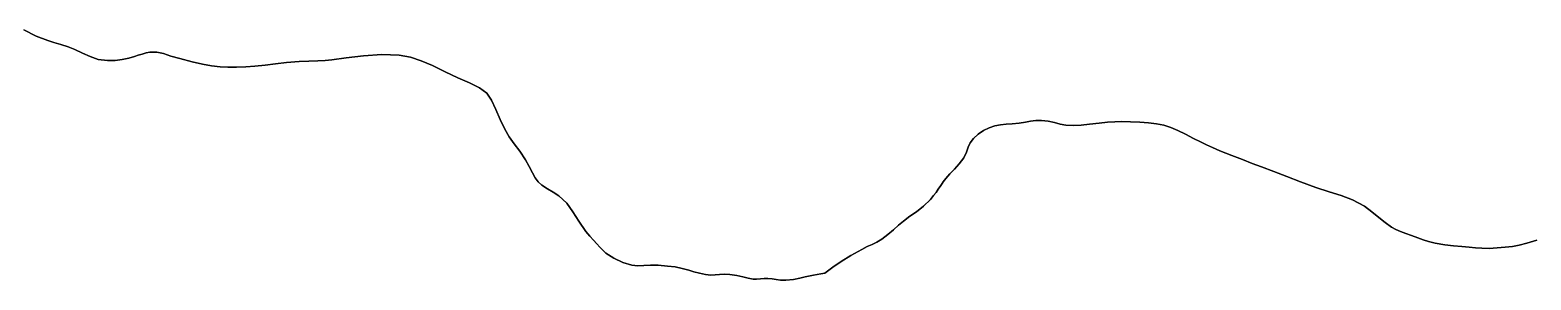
# Model space of a CAD drawing. Header units: inches. Extents: x 11258954 to 11313122, y 3645444 to 3695200.
# Drawn here: x 11266124.9 to 11266557.2, y 3673076.6 to 3673148.7 of the extents above; entities that cross this region are included whole.
import ezdxf

# ---------------------------------------------------------------- set-up
doc = ezdxf.new("R2010")
doc.units = ezdxf.units.IN
doc.header["$MEASUREMENT"] = 0
doc.layers.add('SchoolZone_Elementary', color=251, linetype='Continuous')
doc.layers.add('SchoolZone_High', color=63, linetype='Continuous')

msp = doc.modelspace()

# ---------------------------------------------------------------- linework, layer by layer
at = {"layer": 'SchoolZone_Elementary'}
for points in [[(11266558.969, 3673088.0625, 0), (11266556.0625, 3673087.25, 0), (11266553.875, 3673086.6875, 0), (11266551.9065, 3673086.3125, 0), (11266549.844, 3673086.0625, 0), (11266547.469, 3673085.875, 0), (11266545.1875, 3673085.75, 0), (11266543.125, 3673085.8125, 0), (11266541.25, 3673085.9375, 0), (11266539.469, 3673086.0625, 0), (11266537.2815, 3673086.25, 0), (11266534.969, 3673086.4375, 0), (11266532.469, 3673086.75, 0), (11266529.6565, 3673087.25, 0), (11266527.75, 3673087.6875, 0), (11266526.1875, 3673088.1875, 0), (11266524.6565, 3673088.8125, 0), (11266522.844, 3673089.4375, 0), (11266521.1565, 3673090, 0), (11266519.6565, 3673090.5625, 0), (11266518.3125, 3673091.1875, 0), (11266517.0625, 3673091.875, 0), (11266515.219, 3673093.1875, 0), (11266513.375, 3673094.6875, 0), (11266511.4375, 3673096.3125, 0), (11266509.25, 3673097.875, 0), (11266505.8125, 3673099.75, 0), (11266502.5315, 3673101, 0), (11266499.094, 3673102, 0), (11266495.25, 3673103.25, 0), (11266490.875, 3673104.875, 0), (11266486.875, 3673106.4375, 0), (11266483.1875, 3673107.875, 0), (11266479.6565, 3673109.25, 0), (11266476.969, 3673110.25, 0), (11266474.1875, 3673111.3125, 0), (11266471.125, 3673112.5, 0), (11266467.6565, 3673113.875, 0), (11266465.5315, 3673114.8125, 0), (11266463.75, 3673115.625, 0), (11266462.0315, 3673116.4375, 0), (11266460.0625, 3673117.4375, 0), (11266457.6875, 3673118.625, 0), (11266455.5315, 3673119.6875, 0), (11266453.5, 3673120.5625, 0), (11266451.469, 3673121.25, 0), (11266449.344, 3673121.6875, 0), (11266447.0625, 3673121.9375, 0), (11266444.594, 3673122.125, 0), (11266441.844, 3673122.25, 0), (11266439.4375, 3673122.3125, 0), (11266437.375, 3673122.25, 0), (11266435.2815, 3673122.125, 0), (11266432.844, 3673121.875, 0), (11266430.094, 3673121.5625, 0), (11266427.6565, 3673121.25, 0), (11266425.4065, 3673121.125, 0), (11266423.25, 3673121.25, 0), (11266421.625, 3673121.5625, 0), (11266419.969, 3673122, 0), (11266418.1875, 3673122.375, 0), (11266416.25, 3673122.625, 0), (11266414.594, 3673122.625, 0), (11266413.125, 3673122.375, 0), (11266411.625, 3673122.125, 0), (11266409.844, 3673121.875, 0), (11266407.844, 3673121.6875, 0), (11266406.0625, 3673121.5625, 0), (11266404.4375, 3673121.375, 0), (11266402.844, 3673121.0625, 0), (11266401.219, 3673120.5, 0), (11266399.594, 3673119.75, 0), (11266398.0625, 3673118.6875, 0), (11266396.6565, 3673117.4375, 0), (11266395.75, 3673116.1875, 0), (11266395.1565, 3673114.875, 0), (11266394.625, 3673113.4375, 0), (11266393.844, 3673111.875, 0), (11266392.5315, 3673110.0625, 0), (11266391.1875, 3673108.5625, 0), (11266389.875, 3673107.25, 0), (11266388.6565, 3673105.875, 0), (11266388.3125, 3673105.4375, 0), (11266387.969, 3673104.9375, 0), (11266387.625, 3673104.4375, 0), (11266387.25, 3673103.875, 0), (11266386.5315, 3673102.8125, 0), (11266385.875, 3673101.875, 0), (11266385.125, 3673100.9375, 0), (11266384.25, 3673099.875, 0), (11266382.25, 3673097.875, 0), (11266380.2815, 3673096.3125, 0), (11266378.3125, 3673095, 0), (11266376.469, 3673093.625, 0), (11266375.0315, 3673092.4375, 0), (11266373.594, 3673091.125, 0), (11266372.0315, 3673089.75, 0), (11266370.25, 3673088.4375, 0), (11266368.8125, 3673087.5625, 0), (11266367.469, 3673086.875, 0), (11266366.0625, 3673086.25, 0), (11266364.469, 3673085.4375, 0), (11266361.344, 3673083.6875, 0), (11266358.594, 3673081.9375, 0), (11266356.1565, 3673080.3125, 0), (11266353.844, 3673078.625, 0), (11266352.719, 3673078.4375, 0), (11266351.625, 3673078.25, 0), (11266350.594, 3673078.0625, 0), (11266349.6565, 3673077.875, 0), (11266348.1875, 3673077.5, 0), (11266346.625, 3673077.125, 0), (11266344.8125, 3673076.8125, 0), (11266342.6565, 3673076.625, 0), (11266341.094, 3673076.625, 0), (11266339.8125, 3673076.75, 0), (11266338.6565, 3673076.9375, 0), (11266337.469, 3673077.0625, 0), (11266336.4065, 3673077.0625, 0), (11266335.3125, 3673076.9375, 0), (11266334.219, 3673076.875, 0), (11266333.25, 3673076.875, 0), (11266331.7815, 3673077.125, 0), (11266330.25, 3673077.5, 0), (11266328.5315, 3673077.9375, 0), (11266326.469, 3673078.25, 0), (11266324.844, 3673078.3125, 0), (11266323.5, 3673078.1875, 0), (11266322.2815, 3673078.125, 0), (11266321.0625, 3673078.0625, 0), (11266319.469, 3673078.25, 0), (11266317.7815, 3673078.5625, 0), (11266316.125, 3673079, 0), (11266314.6565, 3673079.4375, 0), (11266312.7815, 3673079.9375, 0), (11266310.7815, 3673080.375, 0), (11266308.5, 3673080.625, 0), (11266305.844, 3673080.875, 0), (11266303.625, 3673080.9375, 0), (11266301.719, 3673080.8125, 0), (11266299.969, 3673080.75, 0), (11266298.25, 3673080.875, 0), (11266295.6875, 3673081.625, 0), (11266293.094, 3673082.875, 0), (11266290.8125, 3673084.375, 0), (11266289.0625, 3673086.0625, 0), (11266288.219, 3673087.0625, 0), (11266287.25, 3673088.125, 0), (11266286.1875, 3673089.25, 0), (11266285.0625, 3673090.625, 0), (11266283, 3673093.5625, 0), (11266281.3125, 3673096.3125, 0), (11266279.5315, 3673098.75, 0), (11266277.25, 3673100.875, 0), (11266275.625, 3673101.9375, 0), (11266273.9375, 3673102.9375, 0), (11266272.375, 3673103.9375, 0), (11266271.25, 3673104.875, 0), (11266270.4065, 3673106.0625, 0), (11266269.625, 3673107.5625, 0), (11266268.719, 3673109.375, 0), (11266267.6565, 3673111.25, 0), (11266265.969, 3673113.75, 0), (11266264.4065, 3673115.875, 0), (11266262.969, 3673117.875, 0), (11266261.6565, 3673120.0625, 0), (11266260.344, 3673122.875, 0), (11266259.125, 3673125.8125, 0), (11266257.844, 3673128.4375, 0), (11266256.469, 3673130.4375, 0), (11266254.344, 3673132, 0), (11266251.5, 3673133.4375, 0), (11266248.1565, 3673134.9375, 0), (11266244.469, 3673136.625, 0), (11266240.844, 3673138.4375, 0), (11266237.594, 3673139.8125, 0), (11266234.5, 3673140.8125, 0), (11266231.25, 3673141.4375, 0), (11266226.219, 3673141.625, 0), (11266220.9375, 3673141.25, 0), (11266215.969, 3673140.625, 0), (11266211.844, 3673140.0625, 0), (11266209.969, 3673139.9375, 0), (11266207.7815, 3673139.8125, 0), (11266205.2815, 3673139.75, 0), (11266202.469, 3673139.625, 0), (11266198.7815, 3673139.3125, 0), (11266195.625, 3673138.9375, 0), (11266192.6875, 3673138.5625, 0), (11266189.6565, 3673138.25, 0), (11266187.094, 3673138.0625, 0), (11266184.4375, 3673137.9375, 0), (11266181.9065, 3673137.9375, 0), (11266179.6565, 3673138.0625, 0), (11266177.219, 3673138.375, 0), (11266174.594, 3673138.8125, 0), (11266171.594, 3673139.5, 0), (11266168.0625, 3673140.4375, 0), (11266165.5, 3673141.1875, 0), (11266163.375, 3673141.875, 0), (11266161.4375, 3673142.25, 0), (11266159.469, 3673142.25, 0), (11266158.344, 3673142.0625, 0), (11266157.219, 3673141.75, 0), (11266156.094, 3673141.4375, 0), (11266155.0625, 3673141.0625, 0), (11266153.344, 3673140.5625, 0), (11266151.5, 3673140.1875, 0), (11266149.5, 3673139.9375, 0), (11266147.25, 3673139.875, 0), (11266144.5315, 3673140.1875, 0), (11266142.219, 3673141, 0), (11266140.0625, 3673142, 0), (11266137.875, 3673143.0625, 0), (11266135.875, 3673143.8125, 0), (11266133.8125, 3673144.5, 0), (11266131.8125, 3673145.125, 0), (11266130.0625, 3673145.625, 0), (11266126.719, 3673146.9375, 0), (11266123.1565, 3673148.6875, 0)], [(11266123.1565, 3673148.6875, 0), (11266126.719, 3673146.9375, 0), (11266130.0625, 3673145.625, 0), (11266131.8125, 3673145.125, 0), (11266133.8125, 3673144.5, 0), (11266135.875, 3673143.8125, 0), (11266137.875, 3673143.0625, 0), (11266140.0625, 3673142, 0), (11266142.219, 3673141, 0), (11266144.5315, 3673140.1875, 0), (11266147.25, 3673139.875, 0), (11266149.5, 3673139.9375, 0), (11266151.5, 3673140.1875, 0), (11266153.344, 3673140.5625, 0), (11266155.0625, 3673141.0625, 0), (11266156.094, 3673141.4375, 0), (11266157.219, 3673141.75, 0), (11266158.344, 3673142.0625, 0), (11266159.469, 3673142.25, 0), (11266161.4375, 3673142.25, 0), (11266163.375, 3673141.875, 0), (11266165.5, 3673141.1875, 0), (11266168.0625, 3673140.4375, 0), (11266171.594, 3673139.5, 0), (11266174.594, 3673138.8125, 0), (11266177.219, 3673138.375, 0), (11266179.6565, 3673138.0625, 0), (11266181.9065, 3673137.9375, 0), (11266184.4375, 3673137.9375, 0), (11266187.094, 3673138.0625, 0), (11266189.6565, 3673138.25, 0), (11266192.6875, 3673138.5625, 0), (11266195.625, 3673138.9375, 0), (11266198.7815, 3673139.3125, 0), (11266202.469, 3673139.625, 0), (11266205.2815, 3673139.75, 0), (11266207.7815, 3673139.8125, 0), (11266209.969, 3673139.9375, 0), (11266211.844, 3673140.0625, 0), (11266215.969, 3673140.625, 0), (11266220.9375, 3673141.25, 0), (11266226.219, 3673141.625, 0), (11266231.25, 3673141.4375, 0), (11266234.5, 3673140.8125, 0), (11266237.594, 3673139.8125, 0), (11266240.844, 3673138.4375, 0), (11266244.469, 3673136.625, 0), (11266248.1565, 3673134.9375, 0), (11266251.5, 3673133.4375, 0), (11266254.344, 3673132, 0), (11266256.469, 3673130.4375, 0), (11266257.844, 3673128.4375, 0), (11266259.125, 3673125.8125, 0), (11266260.344, 3673122.875, 0), (11266261.6565, 3673120.0625, 0), (11266262.969, 3673117.875, 0), (11266264.4065, 3673115.875, 0), (11266265.969, 3673113.75, 0), (11266267.6565, 3673111.25, 0), (11266268.719, 3673109.375, 0), (11266269.625, 3673107.5625, 0), (11266270.4065, 3673106.0625, 0), (11266271.25, 3673104.875, 0), (11266272.375, 3673103.9375, 0), (11266273.9375, 3673102.9375, 0), (11266275.625, 3673101.9375, 0), (11266277.25, 3673100.875, 0), (11266279.5315, 3673098.75, 0), (11266281.3125, 3673096.3125, 0), (11266283, 3673093.5625, 0), (11266285.0625, 3673090.625, 0), (11266286.1875, 3673089.25, 0), (11266287.25, 3673088.125, 0), (11266288.219, 3673087.0625, 0), (11266289.0625, 3673086.0625, 0), (11266290.8125, 3673084.375, 0), (11266293.094, 3673082.875, 0), (11266295.6875, 3673081.625, 0), (11266298.25, 3673080.875, 0), (11266299.969, 3673080.75, 0), (11266301.719, 3673080.8125, 0), (11266303.625, 3673080.9375, 0), (11266305.844, 3673080.875, 0), (11266308.5, 3673080.625, 0), (11266310.7815, 3673080.375, 0), (11266312.7815, 3673079.9375, 0), (11266314.6565, 3673079.4375, 0), (11266316.125, 3673079, 0), (11266317.7815, 3673078.5625, 0), (11266319.469, 3673078.25, 0), (11266321.0625, 3673078.0625, 0), (11266322.2815, 3673078.125, 0), (11266323.5, 3673078.1875, 0), (11266324.844, 3673078.3125, 0), (11266326.469, 3673078.25, 0), (11266328.5315, 3673077.9375, 0), (11266330.25, 3673077.5, 0), (11266331.7815, 3673077.125, 0), (11266333.25, 3673076.875, 0), (11266334.219, 3673076.875, 0), (11266335.3125, 3673076.9375, 0), (11266336.4065, 3673077.0625, 0), (11266337.469, 3673077.0625, 0), (11266338.6565, 3673076.9375, 0), (11266339.8125, 3673076.75, 0), (11266341.094, 3673076.625, 0), (11266342.6565, 3673076.625, 0), (11266344.8125, 3673076.8125, 0), (11266346.625, 3673077.125, 0), (11266348.1875, 3673077.5, 0), (11266349.6565, 3673077.875, 0), (11266350.594, 3673078.0625, 0), (11266351.625, 3673078.25, 0), (11266352.719, 3673078.4375, 0), (11266353.844, 3673078.625, 0), (11266356.1565, 3673080.3125, 0), (11266358.594, 3673081.9375, 0), (11266361.344, 3673083.6875, 0), (11266364.469, 3673085.4375, 0), (11266366.0625, 3673086.25, 0), (11266367.469, 3673086.875, 0), (11266368.8125, 3673087.5625, 0), (11266370.25, 3673088.4375, 0), (11266372.0315, 3673089.75, 0), (11266373.594, 3673091.125, 0), (11266375.0315, 3673092.4375, 0), (11266376.469, 3673093.625, 0), (11266378.3125, 3673095, 0), (11266380.2815, 3673096.3125, 0), (11266382.25, 3673097.875, 0), (11266384.25, 3673099.875, 0), (11266385.125, 3673100.9375, 0), (11266385.875, 3673101.875, 0), (11266386.5315, 3673102.8125, 0), (11266387.25, 3673103.875, 0), (11266387.625, 3673104.4375, 0), (11266387.969, 3673104.9375, 0), (11266388.3125, 3673105.4375, 0), (11266388.6565, 3673105.875, 0), (11266389.875, 3673107.25, 0), (11266391.1875, 3673108.5625, 0), (11266392.5315, 3673110.0625, 0), (11266393.844, 3673111.875, 0), (11266394.625, 3673113.4375, 0), (11266395.1565, 3673114.875, 0), (11266395.75, 3673116.1875, 0), (11266396.6565, 3673117.4375, 0), (11266398.0625, 3673118.6875, 0), (11266399.594, 3673119.75, 0), (11266401.219, 3673120.5, 0), (11266402.844, 3673121.0625, 0), (11266404.4375, 3673121.375, 0), (11266406.0625, 3673121.5625, 0), (11266407.844, 3673121.6875, 0), (11266409.844, 3673121.875, 0), (11266411.625, 3673122.125, 0), (11266413.125, 3673122.375, 0), (11266414.594, 3673122.625, 0), (11266416.25, 3673122.625, 0), (11266418.1875, 3673122.375, 0), (11266419.969, 3673122, 0), (11266421.625, 3673121.5625, 0), (11266423.25, 3673121.25, 0), (11266425.4065, 3673121.125, 0), (11266427.6565, 3673121.25, 0), (11266430.094, 3673121.5625, 0), (11266432.844, 3673121.875, 0), (11266435.2815, 3673122.125, 0), (11266437.375, 3673122.25, 0), (11266439.4375, 3673122.3125, 0), (11266441.844, 3673122.25, 0), (11266444.594, 3673122.125, 0), (11266447.0625, 3673121.9375, 0), (11266449.344, 3673121.6875, 0), (11266451.469, 3673121.25, 0), (11266453.5, 3673120.5625, 0), (11266455.5315, 3673119.6875, 0), (11266457.6875, 3673118.625, 0), (11266460.0625, 3673117.4375, 0), (11266462.0315, 3673116.4375, 0), (11266463.75, 3673115.625, 0), (11266465.5315, 3673114.8125, 0), (11266467.6565, 3673113.875, 0), (11266471.125, 3673112.5, 0), (11266474.1875, 3673111.3125, 0), (11266476.969, 3673110.25, 0), (11266479.6565, 3673109.25, 0), (11266483.1875, 3673107.875, 0), (11266486.875, 3673106.4375, 0), (11266490.875, 3673104.875, 0), (11266495.25, 3673103.25, 0), (11266499.094, 3673102, 0), (11266502.5315, 3673101, 0), (11266505.8125, 3673099.75, 0), (11266509.25, 3673097.875, 0), (11266511.4375, 3673096.3125, 0), (11266513.375, 3673094.6875, 0), (11266515.219, 3673093.1875, 0), (11266517.0625, 3673091.875, 0), (11266518.3125, 3673091.1875, 0), (11266519.6565, 3673090.5625, 0), (11266521.1565, 3673090, 0), (11266522.844, 3673089.4375, 0), (11266524.6565, 3673088.8125, 0), (11266526.1875, 3673088.1875, 0), (11266527.75, 3673087.6875, 0), (11266529.6565, 3673087.25, 0), (11266532.469, 3673086.75, 0), (11266534.969, 3673086.4375, 0), (11266537.2815, 3673086.25, 0), (11266539.469, 3673086.0625, 0), (11266541.25, 3673085.9375, 0), (11266543.125, 3673085.8125, 0), (11266545.1875, 3673085.75, 0), (11266547.469, 3673085.875, 0), (11266549.844, 3673086.0625, 0), (11266551.9065, 3673086.3125, 0), (11266553.875, 3673086.6875, 0), (11266556.0625, 3673087.25, 0), (11266558.969, 3673088.0625, 0)]]:
    msp.add_polyline3d(points, dxfattribs=at)
at = {"layer": 'SchoolZone_High'}
for points in [[(11266558.969, 3673088.0625, 0), (11266556.0625, 3673087.25, 0), (11266553.875, 3673086.6875, 0), (11266551.9065, 3673086.3125, 0), (11266549.844, 3673086.0625, 0), (11266547.469, 3673085.875, 0), (11266545.1875, 3673085.75, 0), (11266543.125, 3673085.8125, 0), (11266541.25, 3673085.9375, 0), (11266539.469, 3673086.0625, 0), (11266537.2815, 3673086.25, 0), (11266534.969, 3673086.4375, 0), (11266532.469, 3673086.75, 0), (11266529.6565, 3673087.25, 0), (11266527.75, 3673087.6875, 0), (11266526.1875, 3673088.1875, 0), (11266524.6565, 3673088.8125, 0), (11266522.844, 3673089.4375, 0), (11266521.1565, 3673090, 0), (11266519.6565, 3673090.5625, 0), (11266518.3125, 3673091.1875, 0), (11266517.0625, 3673091.875, 0), (11266515.219, 3673093.1875, 0), (11266513.375, 3673094.6875, 0), (11266511.4375, 3673096.3125, 0), (11266509.25, 3673097.875, 0), (11266505.8125, 3673099.75, 0), (11266502.5315, 3673101, 0), (11266499.094, 3673102, 0), (11266495.25, 3673103.25, 0), (11266490.875, 3673104.875, 0), (11266486.875, 3673106.4375, 0), (11266483.1875, 3673107.875, 0), (11266479.6565, 3673109.25, 0), (11266476.969, 3673110.25, 0), (11266474.1875, 3673111.3125, 0), (11266471.125, 3673112.5, 0), (11266467.6565, 3673113.875, 0), (11266465.5315, 3673114.8125, 0), (11266463.75, 3673115.625, 0), (11266462.0315, 3673116.4375, 0), (11266460.0625, 3673117.4375, 0), (11266457.6875, 3673118.625, 0), (11266455.5315, 3673119.6875, 0), (11266453.5, 3673120.5625, 0), (11266451.469, 3673121.25, 0), (11266449.344, 3673121.6875, 0), (11266447.0625, 3673121.9375, 0), (11266444.594, 3673122.125, 0), (11266441.844, 3673122.25, 0), (11266439.4375, 3673122.3125, 0), (11266437.375, 3673122.25, 0), (11266435.2815, 3673122.125, 0), (11266432.844, 3673121.875, 0), (11266430.094, 3673121.5625, 0), (11266427.6565, 3673121.25, 0), (11266425.4065, 3673121.125, 0), (11266423.25, 3673121.25, 0), (11266421.625, 3673121.5625, 0), (11266419.969, 3673122, 0), (11266418.1875, 3673122.375, 0), (11266416.25, 3673122.625, 0), (11266414.594, 3673122.625, 0), (11266413.125, 3673122.375, 0), (11266411.625, 3673122.125, 0), (11266409.844, 3673121.875, 0), (11266407.844, 3673121.6875, 0), (11266406.0625, 3673121.5625, 0), (11266404.4375, 3673121.375, 0), (11266402.844, 3673121.0625, 0), (11266401.219, 3673120.5, 0), (11266399.594, 3673119.75, 0), (11266398.0625, 3673118.6875, 0), (11266396.6565, 3673117.4375, 0), (11266395.75, 3673116.1875, 0), (11266395.1565, 3673114.875, 0), (11266394.625, 3673113.4375, 0), (11266393.844, 3673111.875, 0), (11266392.5315, 3673110.0625, 0), (11266391.1875, 3673108.5625, 0), (11266389.875, 3673107.25, 0), (11266388.6565, 3673105.875, 0), (11266388.3125, 3673105.4375, 0), (11266387.969, 3673104.9375, 0), (11266387.625, 3673104.4375, 0), (11266387.25, 3673103.875, 0), (11266386.5315, 3673102.8125, 0), (11266385.875, 3673101.875, 0), (11266385.125, 3673100.9375, 0), (11266384.25, 3673099.875, 0), (11266382.25, 3673097.875, 0), (11266380.2815, 3673096.3125, 0), (11266378.3125, 3673095, 0), (11266376.469, 3673093.625, 0), (11266375.0315, 3673092.4375, 0), (11266373.594, 3673091.125, 0), (11266372.0315, 3673089.75, 0), (11266370.25, 3673088.4375, 0), (11266368.8125, 3673087.5625, 0), (11266367.469, 3673086.875, 0), (11266366.0625, 3673086.25, 0), (11266364.469, 3673085.4375, 0), (11266361.344, 3673083.6875, 0), (11266358.594, 3673081.9375, 0), (11266356.1565, 3673080.3125, 0), (11266353.844, 3673078.625, 0), (11266352.719, 3673078.4375, 0), (11266351.625, 3673078.25, 0), (11266350.594, 3673078.0625, 0), (11266349.6565, 3673077.875, 0), (11266348.1875, 3673077.5, 0), (11266346.625, 3673077.125, 0), (11266344.8125, 3673076.8125, 0), (11266342.6565, 3673076.625, 0), (11266341.094, 3673076.625, 0), (11266339.8125, 3673076.75, 0), (11266338.6565, 3673076.9375, 0), (11266337.469, 3673077.0625, 0), (11266336.4065, 3673077.0625, 0), (11266335.3125, 3673076.9375, 0), (11266334.219, 3673076.875, 0), (11266333.25, 3673076.875, 0), (11266331.7815, 3673077.125, 0), (11266330.25, 3673077.5, 0), (11266328.5315, 3673077.9375, 0), (11266326.469, 3673078.25, 0), (11266324.844, 3673078.3125, 0), (11266323.5, 3673078.1875, 0), (11266322.2815, 3673078.125, 0), (11266321.0625, 3673078.0625, 0), (11266319.469, 3673078.25, 0), (11266317.7815, 3673078.5625, 0), (11266316.125, 3673079, 0), (11266314.6565, 3673079.4375, 0), (11266312.7815, 3673079.9375, 0), (11266310.7815, 3673080.375, 0), (11266308.5, 3673080.625, 0), (11266305.844, 3673080.875, 0), (11266303.625, 3673080.9375, 0), (11266301.719, 3673080.8125, 0), (11266299.969, 3673080.75, 0), (11266298.25, 3673080.875, 0), (11266295.6875, 3673081.625, 0), (11266293.094, 3673082.875, 0), (11266290.8125, 3673084.375, 0), (11266289.0625, 3673086.0625, 0), (11266288.219, 3673087.0625, 0), (11266287.25, 3673088.125, 0), (11266286.1875, 3673089.25, 0), (11266285.0625, 3673090.625, 0), (11266283, 3673093.5625, 0), (11266281.3125, 3673096.3125, 0), (11266279.5315, 3673098.75, 0), (11266277.25, 3673100.875, 0), (11266275.625, 3673101.9375, 0), (11266273.9375, 3673102.9375, 0), (11266272.375, 3673103.9375, 0), (11266271.25, 3673104.875, 0), (11266270.4065, 3673106.0625, 0), (11266269.625, 3673107.5625, 0), (11266268.719, 3673109.375, 0), (11266267.6565, 3673111.25, 0), (11266265.969, 3673113.75, 0), (11266264.4065, 3673115.875, 0), (11266262.969, 3673117.875, 0), (11266261.6565, 3673120.0625, 0), (11266260.344, 3673122.875, 0), (11266259.125, 3673125.8125, 0), (11266257.844, 3673128.4375, 0), (11266256.469, 3673130.4375, 0), (11266254.344, 3673132, 0), (11266251.5, 3673133.4375, 0), (11266248.1565, 3673134.9375, 0), (11266244.469, 3673136.625, 0), (11266240.844, 3673138.4375, 0), (11266237.594, 3673139.8125, 0), (11266234.5, 3673140.8125, 0), (11266231.25, 3673141.4375, 0), (11266226.219, 3673141.625, 0), (11266220.9375, 3673141.25, 0), (11266215.969, 3673140.625, 0), (11266211.844, 3673140.0625, 0), (11266209.969, 3673139.9375, 0), (11266207.7815, 3673139.8125, 0), (11266205.2815, 3673139.75, 0), (11266202.469, 3673139.625, 0), (11266198.7815, 3673139.3125, 0), (11266195.625, 3673138.9375, 0), (11266192.6875, 3673138.5625, 0), (11266189.6565, 3673138.25, 0), (11266187.094, 3673138.0625, 0), (11266184.4375, 3673137.9375, 0), (11266181.9065, 3673137.9375, 0), (11266179.6565, 3673138.0625, 0), (11266177.219, 3673138.375, 0), (11266174.594, 3673138.8125, 0), (11266171.594, 3673139.5, 0), (11266168.0625, 3673140.4375, 0), (11266165.5, 3673141.1875, 0), (11266163.375, 3673141.875, 0), (11266161.4375, 3673142.25, 0), (11266159.469, 3673142.25, 0), (11266158.344, 3673142.0625, 0), (11266157.219, 3673141.75, 0), (11266156.094, 3673141.4375, 0), (11266155.0625, 3673141.0625, 0), (11266153.344, 3673140.5625, 0), (11266151.5, 3673140.1875, 0), (11266149.5, 3673139.9375, 0), (11266147.25, 3673139.875, 0), (11266144.5315, 3673140.1875, 0), (11266142.219, 3673141, 0), (11266140.0625, 3673142, 0), (11266137.875, 3673143.0625, 0), (11266135.875, 3673143.8125, 0), (11266133.8125, 3673144.5, 0), (11266131.8125, 3673145.125, 0), (11266130.0625, 3673145.625, 0), (11266126.719, 3673146.9375, 0), (11266123.1565, 3673148.6875, 0)], [(11266123.1565, 3673148.6875, 0), (11266126.719, 3673146.9375, 0), (11266130.0625, 3673145.625, 0), (11266131.8125, 3673145.125, 0), (11266133.8125, 3673144.5, 0), (11266135.875, 3673143.8125, 0), (11266137.875, 3673143.0625, 0), (11266140.0625, 3673142, 0), (11266142.219, 3673141, 0), (11266144.5315, 3673140.1875, 0), (11266147.25, 3673139.875, 0), (11266149.5, 3673139.9375, 0), (11266151.5, 3673140.1875, 0), (11266153.344, 3673140.5625, 0), (11266155.0625, 3673141.0625, 0), (11266156.094, 3673141.4375, 0), (11266157.219, 3673141.75, 0), (11266158.344, 3673142.0625, 0), (11266159.469, 3673142.25, 0), (11266161.4375, 3673142.25, 0), (11266163.375, 3673141.875, 0), (11266165.5, 3673141.1875, 0), (11266168.0625, 3673140.4375, 0), (11266171.594, 3673139.5, 0), (11266174.594, 3673138.8125, 0), (11266177.219, 3673138.375, 0), (11266179.6565, 3673138.0625, 0), (11266181.9065, 3673137.9375, 0), (11266184.4375, 3673137.9375, 0), (11266187.094, 3673138.0625, 0), (11266189.6565, 3673138.25, 0), (11266192.6875, 3673138.5625, 0), (11266195.625, 3673138.9375, 0), (11266198.7815, 3673139.3125, 0), (11266202.469, 3673139.625, 0), (11266205.2815, 3673139.75, 0), (11266207.7815, 3673139.8125, 0), (11266209.969, 3673139.9375, 0), (11266211.844, 3673140.0625, 0), (11266215.969, 3673140.625, 0), (11266220.9375, 3673141.25, 0), (11266226.219, 3673141.625, 0), (11266231.25, 3673141.4375, 0), (11266234.5, 3673140.8125, 0), (11266237.594, 3673139.8125, 0), (11266240.844, 3673138.4375, 0), (11266244.469, 3673136.625, 0), (11266248.1565, 3673134.9375, 0), (11266251.5, 3673133.4375, 0), (11266254.344, 3673132, 0), (11266256.469, 3673130.4375, 0), (11266257.844, 3673128.4375, 0), (11266259.125, 3673125.8125, 0), (11266260.344, 3673122.875, 0), (11266261.6565, 3673120.0625, 0), (11266262.969, 3673117.875, 0), (11266264.4065, 3673115.875, 0), (11266265.969, 3673113.75, 0), (11266267.6565, 3673111.25, 0), (11266268.719, 3673109.375, 0), (11266269.625, 3673107.5625, 0), (11266270.4065, 3673106.0625, 0), (11266271.25, 3673104.875, 0), (11266272.375, 3673103.9375, 0), (11266273.9375, 3673102.9375, 0), (11266275.625, 3673101.9375, 0), (11266277.25, 3673100.875, 0), (11266279.5315, 3673098.75, 0), (11266281.3125, 3673096.3125, 0), (11266283, 3673093.5625, 0), (11266285.0625, 3673090.625, 0), (11266286.1875, 3673089.25, 0), (11266287.25, 3673088.125, 0), (11266288.219, 3673087.0625, 0), (11266289.0625, 3673086.0625, 0), (11266290.8125, 3673084.375, 0), (11266293.094, 3673082.875, 0), (11266295.6875, 3673081.625, 0), (11266298.25, 3673080.875, 0), (11266299.969, 3673080.75, 0), (11266301.719, 3673080.8125, 0), (11266303.625, 3673080.9375, 0), (11266305.844, 3673080.875, 0), (11266308.5, 3673080.625, 0), (11266310.7815, 3673080.375, 0), (11266312.7815, 3673079.9375, 0), (11266314.6565, 3673079.4375, 0), (11266316.125, 3673079, 0), (11266317.7815, 3673078.5625, 0), (11266319.469, 3673078.25, 0), (11266321.0625, 3673078.0625, 0), (11266322.2815, 3673078.125, 0), (11266323.5, 3673078.1875, 0), (11266324.844, 3673078.3125, 0), (11266326.469, 3673078.25, 0), (11266328.5315, 3673077.9375, 0), (11266330.25, 3673077.5, 0), (11266331.7815, 3673077.125, 0), (11266333.25, 3673076.875, 0), (11266334.219, 3673076.875, 0), (11266335.3125, 3673076.9375, 0), (11266336.4065, 3673077.0625, 0), (11266337.469, 3673077.0625, 0), (11266338.6565, 3673076.9375, 0), (11266339.8125, 3673076.75, 0), (11266341.094, 3673076.625, 0), (11266342.6565, 3673076.625, 0), (11266344.8125, 3673076.8125, 0), (11266346.625, 3673077.125, 0), (11266348.1875, 3673077.5, 0), (11266349.6565, 3673077.875, 0), (11266350.594, 3673078.0625, 0), (11266351.625, 3673078.25, 0), (11266352.719, 3673078.4375, 0), (11266353.844, 3673078.625, 0), (11266356.1565, 3673080.3125, 0), (11266358.594, 3673081.9375, 0), (11266361.344, 3673083.6875, 0), (11266364.469, 3673085.4375, 0), (11266366.0625, 3673086.25, 0), (11266367.469, 3673086.875, 0), (11266368.8125, 3673087.5625, 0), (11266370.25, 3673088.4375, 0), (11266372.0315, 3673089.75, 0), (11266373.594, 3673091.125, 0), (11266375.0315, 3673092.4375, 0), (11266376.469, 3673093.625, 0), (11266378.3125, 3673095, 0), (11266380.2815, 3673096.3125, 0), (11266382.25, 3673097.875, 0), (11266384.25, 3673099.875, 0), (11266385.125, 3673100.9375, 0), (11266385.875, 3673101.875, 0), (11266386.5315, 3673102.8125, 0), (11266387.25, 3673103.875, 0), (11266387.625, 3673104.4375, 0), (11266387.969, 3673104.9375, 0), (11266388.3125, 3673105.4375, 0), (11266388.6565, 3673105.875, 0), (11266389.875, 3673107.25, 0), (11266391.1875, 3673108.5625, 0), (11266392.5315, 3673110.0625, 0), (11266393.844, 3673111.875, 0), (11266394.625, 3673113.4375, 0), (11266395.1565, 3673114.875, 0), (11266395.75, 3673116.1875, 0), (11266396.6565, 3673117.4375, 0), (11266398.0625, 3673118.6875, 0), (11266399.594, 3673119.75, 0), (11266401.219, 3673120.5, 0), (11266402.844, 3673121.0625, 0), (11266404.4375, 3673121.375, 0), (11266406.0625, 3673121.5625, 0), (11266407.844, 3673121.6875, 0), (11266409.844, 3673121.875, 0), (11266411.625, 3673122.125, 0), (11266413.125, 3673122.375, 0), (11266414.594, 3673122.625, 0), (11266416.25, 3673122.625, 0), (11266418.1875, 3673122.375, 0), (11266419.969, 3673122, 0), (11266421.625, 3673121.5625, 0), (11266423.25, 3673121.25, 0), (11266425.4065, 3673121.125, 0), (11266427.6565, 3673121.25, 0), (11266430.094, 3673121.5625, 0), (11266432.844, 3673121.875, 0), (11266435.2815, 3673122.125, 0), (11266437.375, 3673122.25, 0), (11266439.4375, 3673122.3125, 0), (11266441.844, 3673122.25, 0), (11266444.594, 3673122.125, 0), (11266447.0625, 3673121.9375, 0), (11266449.344, 3673121.6875, 0), (11266451.469, 3673121.25, 0), (11266453.5, 3673120.5625, 0), (11266455.5315, 3673119.6875, 0), (11266457.6875, 3673118.625, 0), (11266460.0625, 3673117.4375, 0), (11266462.0315, 3673116.4375, 0), (11266463.75, 3673115.625, 0), (11266465.5315, 3673114.8125, 0), (11266467.6565, 3673113.875, 0), (11266471.125, 3673112.5, 0), (11266474.1875, 3673111.3125, 0), (11266476.969, 3673110.25, 0), (11266479.6565, 3673109.25, 0), (11266483.1875, 3673107.875, 0), (11266486.875, 3673106.4375, 0), (11266490.875, 3673104.875, 0), (11266495.25, 3673103.25, 0), (11266499.094, 3673102, 0), (11266502.5315, 3673101, 0), (11266505.8125, 3673099.75, 0), (11266509.25, 3673097.875, 0), (11266511.4375, 3673096.3125, 0), (11266513.375, 3673094.6875, 0), (11266515.219, 3673093.1875, 0), (11266517.0625, 3673091.875, 0), (11266518.3125, 3673091.1875, 0), (11266519.6565, 3673090.5625, 0), (11266521.1565, 3673090, 0), (11266522.844, 3673089.4375, 0), (11266524.6565, 3673088.8125, 0), (11266526.1875, 3673088.1875, 0), (11266527.75, 3673087.6875, 0), (11266529.6565, 3673087.25, 0), (11266532.469, 3673086.75, 0), (11266534.969, 3673086.4375, 0), (11266537.2815, 3673086.25, 0), (11266539.469, 3673086.0625, 0), (11266541.25, 3673085.9375, 0), (11266543.125, 3673085.8125, 0), (11266545.1875, 3673085.75, 0), (11266547.469, 3673085.875, 0), (11266549.844, 3673086.0625, 0), (11266551.9065, 3673086.3125, 0), (11266553.875, 3673086.6875, 0), (11266556.0625, 3673087.25, 0), (11266558.969, 3673088.0625, 0)]]:
    msp.add_polyline3d(points, dxfattribs=at)

doc.saveas('drawing.dxf')
